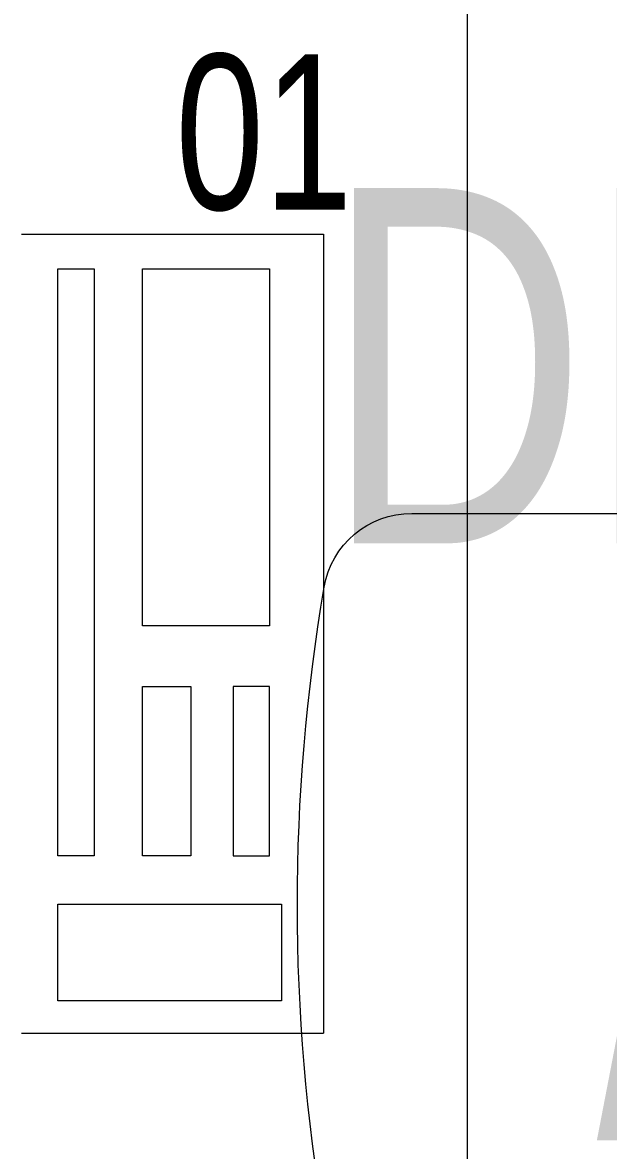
# Model space of a CAD drawing. Header units: millimetres. Extents: x -2143172 to 5255, y -610845 to 279739.
# Drawn here: x -1239822 to -1239492, y -16549 to -15914 of the extents above; entities that cross this region are included whole.
import ezdxf

# ---------------------------------------------------------------- set-up
doc = ezdxf.new("R2010")
doc.units = ezdxf.units.MM
doc.header["$LTSCALE"] = 30
doc.layers.get('0').update_dxf_attribs({"lineweight": 5})
for name, color, linetype, lineweight in [('72_EGR_BASE_TEXT', 7, 'Continuous', 5), ('72_EGR_EQP_TAG', 142, 'Continuous', 5), ('LOADING', 163, 'Continuous', 5)]:
    doc.layers.add(name, color=color, linetype=linetype, lineweight=lineweight)
doc.styles.add('X3G_ENTITY_257CFD', font='swisscl.ttf', dxfattribs={"height": 200})
doc.styles.add('X3G_ENTITY_9EC9', font='swisscl.ttf', dxfattribs={"height": 0.2})

# ---------------------------------------------------------------- blocks, each defined once
blk = doc.blocks.new('ITCWLS1-P')
for p, q in [((-0.17, 0.45), (0, 0.45)), ((0, 0.45), (0, 0)), ((-0.14957, 0.43047), (-0.12914, 0.43047)), ((-0.12914, 0.43047), (-0.12914, 0.40893)), ((-0.17, 0), (0, 0))]:
    blk.add_line(p, q)
blk.add_lwpolyline([(-0.12914, 0.40893), (-0.12914, 0.09996), (-0.14957, 0.09996), (-0.14957, 0.43047)])
for points in [[(-0.1019, 0.43047), (-0.03039, 0.43047), (-0.03039, 0.22944), (-0.1019, 0.22944)], [(-0.1019, 0.19536), (-0.07466, 0.19536), (-0.07466, 0.09996), (-0.1019, 0.09996)], [(-0.03039, 0.19536), (-0.05082, 0.19536), (-0.05082, 0.09996), (-0.03039, 0.09996)], [(-0.14957, 0.0727), (-0.02358, 0.0727), (-0.02358, 0.01818), (-0.14957, 0.01818)]]:
    blk.add_lwpolyline(points, close=True)
at = {"color": 250, "linetype": 'Continuous'}
for points in [[(-0.14957, 0.09997), (-0.14957, 0.09997), (-0.14957, 0.09997), (-0.14957, 0.09997), (-0.14957, 0.09997), (-0.14957, 0.09997), (-0.14957, 0.09997), (-0.14957, 0.09997), (-0.14957, 0.09997)], [(-0.14957, 0.09997), (-0.14957, 0.09997), (-0.14957, 0.09997), (-0.14957, 0.09997), (-0.14957, 0.09997), (-0.14957, 0.09997), (-0.14957, 0.09997), (-0.14957, 0.09997), (-0.14957, 0.09997), (-0.14957, 0.09997), (-0.14957, 0.09997), (-0.14957, 0.09997), (-0.14957, 0.09997), (-0.14957, 0.09997), (-0.14957, 0.09997), (-0.14957, 0.09997), (-0.14957, 0.09997), (-0.14957, 0.09997)], [(-0.14957, 0.09996), (-0.14957, 0.09996), (-0.14957, 0.09996), (-0.14957, 0.09996), (-0.14957, 0.09996), (-0.14957, 0.09996), (-0.14957, 0.09996), (-0.14957, 0.09996), (-0.14957, 0.09996), (-0.14957, 0.09996)], [(-0.14957, 0.09996), (-0.14957, 0.09996), (-0.14957, 0.09996), (-0.14957, 0.09996), (-0.14957, 0.09996), (-0.14957, 0.09996), (-0.14957, 0.09996)], [(-0.14957, 0.09997), (-0.14957, 0.09997), (-0.14957, 0.09997), (-0.14957, 0.09997), (-0.14957, 0.09997), (-0.14957, 0.09997), (-0.14957, 0.09997), (-0.14957, 0.09997), (-0.14957, 0.09997), (-0.14957, 0.09997)], [(-0.14957, 0.09997), (-0.14957, 0.09997), (-0.14957, 0.09997), (-0.14957, 0.09997), (-0.14957, 0.09997), (-0.14957, 0.09997), (-0.14957, 0.09997), (-0.14957, 0.09997), (-0.14957, 0.09997), (-0.14957, 0.09997), (-0.14957, 0.09997), (-0.14957, 0.09997), (-0.14957, 0.09997), (-0.14957, 0.09997), (-0.14957, 0.09997)], [(-0.14957, 0.09997), (-0.14957, 0.09997), (-0.14957, 0.09997), (-0.14957, 0.09997), (-0.14957, 0.09997), (-0.14957, 0.09997), (-0.14957, 0.09997), (-0.14957, 0.09997), (-0.14957, 0.09997), (-0.14957, 0.09997)], [(-0.14957, 0.09997), (-0.14957, 0.09997), (-0.14957, 0.09997), (-0.14957, 0.09997), (-0.14957, 0.09997), (-0.14957, 0.09997), (-0.14957, 0.09997), (-0.14957, 0.09997), (-0.14957, 0.09997), (-0.14957, 0.09997)], [(-0.14957, 0.09996), (-0.14957, 0.09996), (-0.14957, 0.09996), (-0.14957, 0.09996), (-0.14957, 0.09996), (-0.14957, 0.09996), (-0.14957, 0.09996), (-0.14957, 0.09996), (-0.14957, 0.09996), (-0.14957, 0.09996), (-0.14957, 0.09996), (-0.14957, 0.09996), (-0.14957, 0.09996), (-0.14957, 0.09996), (-0.14957, 0.09996), (-0.14957, 0.09996), (-0.14957, 0.09996), (-0.14957, 0.09996), (-0.14957, 0.09997), (-0.14957, 0.09997), (-0.14957, 0.09997), (-0.14957, 0.09997), (-0.14957, 0.09997), (-0.14957, 0.09997), (-0.14957, 0.09997), (-0.14957, 0.09997), (-0.14957, 0.09997), (-0.14957, 0.09997), (-0.14957, 0.09997), (-0.14957, 0.09997), (-0.14957, 0.09997), (-0.14957, 0.09997), (-0.14956, 0.09997), (-0.14956, 0.09997), (-0.14956, 0.09997), (-0.14956, 0.09996), (-0.14956, 0.09996), (-0.14956, 0.09996), (-0.14956, 0.09996), (-0.14956, 0.09996), (-0.14956, 0.09996), (-0.14956, 0.09996), (-0.14956, 0.09996), (-0.14956, 0.09996), (-0.14956, 0.09996), (-0.14956, 0.09996), (-0.14956, 0.09996), (-0.14956, 0.09996), (-0.14957, 0.09996), (-0.14957, 0.09996), (-0.14957, 0.09996), (-0.14957, 0.09996), (-0.14957, 0.09996), (-0.14957, 0.09996)], [(-0.14957, 0.09996), (-0.14957, 0.09996), (-0.14957, 0.09996), (-0.14957, 0.09996), (-0.14957, 0.09996), (-0.14957, 0.09996), (-0.14957, 0.09996), (-0.14957, 0.09996), (-0.14957, 0.09996), (-0.14957, 0.09996), (-0.14957, 0.09997), (-0.14957, 0.09997), (-0.14957, 0.09997), (-0.14957, 0.09996), (-0.14957, 0.09996), (-0.14957, 0.09996), (-0.14957, 0.09996), (-0.14957, 0.09996), (-0.14957, 0.09996), (-0.14957, 0.09997), (-0.14957, 0.09997), (-0.14957, 0.09997), (-0.14957, 0.09997), (-0.14957, 0.09997), (-0.14957, 0.09997), (-0.14957, 0.09997), (-0.14957, 0.09997), (-0.14957, 0.09997), (-0.14957, 0.09997), (-0.14957, 0.09997), (-0.14957, 0.09997), (-0.14957, 0.09997), (-0.14957, 0.09997), (-0.14957, 0.09997), (-0.14957, 0.09997), (-0.14957, 0.09997), (-0.14957, 0.09997), (-0.14957, 0.09997), (-0.14957, 0.09997), (-0.14957, 0.09997), (-0.14957, 0.09997), (-0.14957, 0.09997), (-0.14957, 0.09997), (-0.14957, 0.09997), (-0.14957, 0.09997), (-0.14957, 0.09997), (-0.14957, 0.09997), (-0.14957, 0.09997), (-0.14957, 0.09997), (-0.14957, 0.09997), (-0.14957, 0.09997), (-0.14957, 0.09997), (-0.14957, 0.09997), (-0.14957, 0.09997), (-0.14957, 0.09997), (-0.14957, 0.09997), (-0.14957, 0.09997), (-0.14957, 0.09997), (-0.14957, 0.09997), (-0.14957, 0.09997), (-0.14957, 0.09997), (-0.14957, 0.09997), (-0.14957, 0.09997), (-0.14957, 0.09997), (-0.14957, 0.09997), (-0.14957, 0.09997), (-0.14957, 0.09997), (-0.14957, 0.09997), (-0.14957, 0.09997), (-0.14957, 0.09997), (-0.14957, 0.09997), (-0.14957, 0.09997), (-0.14957, 0.09997), (-0.14957, 0.09997), (-0.14957, 0.09997), (-0.14957, 0.09997), (-0.14957, 0.09997), (-0.14957, 0.09997), (-0.14957, 0.09997), (-0.14957, 0.09997), (-0.14956, 0.09997), (-0.14957, 0.09997), (-0.14957, 0.09997), (-0.14957, 0.09997), (-0.14957, 0.09997), (-0.14956, 0.09997), (-0.14957, 0.09997), (-0.14957, 0.09997), (-0.14957, 0.09997), (-0.14957, 0.09997), (-0.14957, 0.09997), (-0.14957, 0.09997), (-0.14957, 0.09997), (-0.14957, 0.09997), (-0.14957, 0.09997), (-0.14957, 0.09997), (-0.14956, 0.09997), (-0.14957, 0.09996), (-0.14957, 0.09996), (-0.14957, 0.09996), (-0.14956, 0.09996), (-0.14957, 0.09996), (-0.14957, 0.09996), (-0.14957, 0.09996), (-0.14957, 0.09996), (-0.14957, 0.09996), (-0.14957, 0.09996), (-0.14957, 0.09996), (-0.14957, 0.09996), (-0.14957, 0.09996), (-0.14957, 0.09996)], [(-0.14957, 0.09996), (-0.14957, 0.09996), (-0.14957, 0.09996), (-0.14957, 0.09996), (-0.14957, 0.09996), (-0.14957, 0.09996), (-0.14957, 0.09996), (-0.14957, 0.09996)], [(-0.14957, 0.09996), (-0.14957, 0.09996), (-0.14957, 0.09996), (-0.14957, 0.09996), (-0.14957, 0.09996), (-0.14957, 0.09996), (-0.14957, 0.09996), (-0.14957, 0.09996), (-0.14957, 0.09996), (-0.14957, 0.09996), (-0.14957, 0.09996), (-0.14957, 0.09996), (-0.14957, 0.09996), (-0.14957, 0.09996), (-0.14957, 0.09996), (-0.14957, 0.09996), (-0.14957, 0.09996), (-0.14957, 0.09996), (-0.14957, 0.09996), (-0.14957, 0.09996), (-0.14957, 0.09996), (-0.14957, 0.09996), (-0.14957, 0.09996), (-0.14957, 0.09996), (-0.14957, 0.09996), (-0.14957, 0.09996), (-0.14957, 0.09996), (-0.14957, 0.09996), (-0.14957, 0.09996), (-0.14957, 0.09996), (-0.14957, 0.09996), (-0.14957, 0.09996), (-0.14957, 0.09996), (-0.14957, 0.09996), (-0.14957, 0.09996), (-0.14957, 0.09996), (-0.14957, 0.09996), (-0.14957, 0.09996), (-0.14957, 0.09996), (-0.14957, 0.09996), (-0.14957, 0.09996), (-0.14957, 0.09996), (-0.14957, 0.09996), (-0.14957, 0.09996), (-0.14957, 0.09996), (-0.14957, 0.09996), (-0.14957, 0.09996), (-0.14957, 0.09996), (-0.14956, 0.09996), (-0.14956, 0.09996), (-0.14956, 0.09996), (-0.14956, 0.09996), (-0.14957, 0.09996), (-0.14957, 0.09996), (-0.14957, 0.09996), (-0.14957, 0.09996), (-0.14957, 0.09996), (-0.14957, 0.09996), (-0.14956, 0.09996), (-0.14957, 0.09996), (-0.14957, 0.09996), (-0.14957, 0.09996), (-0.14957, 0.09996), (-0.14957, 0.09996), (-0.14957, 0.09996), (-0.14957, 0.09996), (-0.14957, 0.09996), (-0.14957, 0.09996), (-0.14957, 0.09996), (-0.14956, 0.09996), (-0.14956, 0.09996), (-0.14957, 0.09996), (-0.14957, 0.09996), (-0.14957, 0.09996), (-0.14957, 0.09996), (-0.14957, 0.09996), (-0.14957, 0.09996), (-0.14957, 0.09996), (-0.14957, 0.09996), (-0.14957, 0.09996), (-0.14957, 0.09996), (-0.14957, 0.09996), (-0.14957, 0.09996), (-0.14957, 0.09996), (-0.14957, 0.09996), (-0.14957, 0.09996), (-0.14957, 0.09996), (-0.14957, 0.09996), (-0.14957, 0.09996)], [(-0.14957, 0.09996), (-0.14957, 0.09996), (-0.14957, 0.09996), (-0.14957, 0.09996), (-0.14957, 0.09996), (-0.14957, 0.09996), (-0.14957, 0.09996), (-0.14957, 0.09996), (-0.14957, 0.09996), (-0.14957, 0.09996), (-0.14957, 0.09996), (-0.14957, 0.09996)], [(-0.14957, 0.09996), (-0.14957, 0.09996), (-0.14956, 0.09996), (-0.14956, 0.09996), (-0.14956, 0.09996), (-0.14956, 0.09996), (-0.14957, 0.09996)], [(-0.14957, 0.09996), (-0.14957, 0.09996), (-0.14957, 0.09996), (-0.14957, 0.09996), (-0.14957, 0.09996), (-0.14957, 0.09996), (-0.14957, 0.09996), (-0.14957, 0.09996), (-0.14957, 0.09996), (-0.14956, 0.09996), (-0.14956, 0.09996), (-0.14956, 0.09996), (-0.14956, 0.09996), (-0.14956, 0.09996), (-0.14956, 0.09996), (-0.14956, 0.09996), (-0.14957, 0.09996)]]:
    blk.add_lwpolyline(points, dxfattribs=at)
for points in [[(-0.14956, 0.09996), (-0.14956, 0.09996), (-0.14956, 0.09996), (-0.14956, 0.09996), (-0.14956, 0.09996), (-0.14956, 0.09996), (-0.14956, 0.09996), (-0.14956, 0.09996), (-0.14957, 0.09996), (-0.14957, 0.09996), (-0.14957, 0.09996), (-0.14957, 0.09996), (-0.14957, 0.09996), (-0.14957, 0.09996), (-0.14957, 0.09996), (-0.14957, 0.09996), (-0.14957, 0.09996), (-0.14957, 0.09996), (-0.14957, 0.09996), (-0.14957, 0.09996), (-0.14957, 0.09996), (-0.14957, 0.09996), (-0.14957, 0.09996), (-0.14957, 0.09996), (-0.14957, 0.09996), (-0.14957, 0.09996), (-0.14957, 0.09996), (-0.14957, 0.09996), (-0.14957, 0.09996), (-0.14957, 0.09996), (-0.14957, 0.09996), (-0.14957, 0.09996), (-0.14957, 0.09996), (-0.14957, 0.09996), (-0.14957, 0.09996), (-0.14957, 0.09996), (-0.14957, 0.09996), (-0.14957, 0.09996), (-0.14957, 0.09996), (-0.14957, 0.09996), (-0.14957, 0.09996), (-0.14957, 0.09996), (-0.14957, 0.09996), (-0.14957, 0.09996), (-0.14957, 0.09996), (-0.14957, 0.09996), (-0.14957, 0.09996), (-0.14957, 0.09996), (-0.14957, 0.09996), (-0.14957, 0.09996), (-0.14957, 0.09996), (-0.14957, 0.09996), (-0.14957, 0.09996), (-0.14957, 0.09996), (-0.14957, 0.09996), (-0.14957, 0.09996), (-0.14957, 0.09996), (-0.14956, 0.09996), (-0.14956, 0.09996), (-0.14956, 0.09996), (-0.14956, 0.09996), (-0.14956, 0.09996), (-0.14956, 0.09996), (-0.14956, 0.09996), (-0.14956, 0.09996), (-0.14956, 0.09996), (-0.14956, 0.09996), (-0.14956, 0.09996), (-0.14956, 0.09996), (-0.14956, 0.09996), (-0.14956, 0.09996), (-0.14956, 0.09996), (-0.14956, 0.09996), (-0.14956, 0.09996), (-0.14956, 0.09996), (-0.14956, 0.09996), (-0.14956, 0.09996), (-0.14956, 0.09996), (-0.14956, 0.09996), (-0.14956, 0.09996), (-0.14956, 0.09996), (-0.14956, 0.09996), (-0.14956, 0.09996), (-0.14956, 0.09996), (-0.14956, 0.09996), (-0.14956, 0.09996), (-0.14956, 0.09996), (-0.14956, 0.09996), (-0.14956, 0.09996), (-0.14957, 0.09996), (-0.14957, 0.09996), (-0.14957, 0.09996), (-0.14957, 0.09996), (-0.14957, 0.09996), (-0.14957, 0.09996), (-0.14957, 0.09996), (-0.14957, 0.09996), (-0.14957, 0.09996), (-0.14957, 0.09996), (-0.14957, 0.09996), (-0.14957, 0.09996), (-0.14957, 0.09996), (-0.14957, 0.09996), (-0.14957, 0.09996), (-0.14957, 0.09996), (-0.14957, 0.09996), (-0.14957, 0.09996), (-0.14957, 0.09996), (-0.14957, 0.09996), (-0.14957, 0.09996), (-0.14957, 0.09996), (-0.14957, 0.09996), (-0.14957, 0.09996), (-0.14957, 0.09996), (-0.14957, 0.09996), (-0.14957, 0.09996), (-0.14957, 0.09996), (-0.14957, 0.09996), (-0.14957, 0.09996), (-0.14957, 0.09996), (-0.14957, 0.09996), (-0.14957, 0.09996), (-0.14957, 0.09996), (-0.14957, 0.09996), (-0.14957, 0.09996), (-0.14957, 0.09996), (-0.14957, 0.09996), (-0.14957, 0.09996), (-0.14957, 0.09996), (-0.14957, 0.09996), (-0.14957, 0.09996), (-0.14957, 0.09996), (-0.14957, 0.09996), (-0.14957, 0.09996), (-0.14957, 0.09996), (-0.14957, 0.09996), (-0.14957, 0.09996), (-0.14957, 0.09996), (-0.14957, 0.09996), (-0.14957, 0.09996), (-0.14957, 0.09996), (-0.14957, 0.09996), (-0.14957, 0.09996), (-0.14957, 0.09996), (-0.14957, 0.09996), (-0.14957, 0.09996), (-0.14957, 0.09996), (-0.14957, 0.09996), (-0.14957, 0.09996), (-0.14957, 0.09996), (-0.14957, 0.09996), (-0.14957, 0.09996), (-0.14957, 0.09996), (-0.14957, 0.09996), (-0.14956, 0.09996), (-0.14956, 0.09996), (-0.14956, 0.09996), (-0.14956, 0.09996), (-0.14956, 0.09996), (-0.14956, 0.09996), (-0.14956, 0.09996), (-0.14956, 0.09996), (-0.14956, 0.09996), (-0.14956, 0.09996), (-0.14956, 0.09996), (-0.14956, 0.09996), (-0.14956, 0.09996), (-0.14956, 0.09996), (-0.14956, 0.09996), (-0.14956, 0.09996), (-0.14956, 0.09996), (-0.14956, 0.09996), (-0.14956, 0.09996), (-0.14956, 0.09996), (-0.14956, 0.09996), (-0.14956, 0.09996), (-0.14956, 0.09996), (-0.14956, 0.09996), (-0.14956, 0.09996), (-0.14956, 0.09996), (-0.14956, 0.09996), (-0.14956, 0.09996), (-0.14956, 0.09996), (-0.14956, 0.09996), (-0.14956, 0.09996), (-0.14956, 0.09996), (-0.14956, 0.09996), (-0.14956, 0.09996), (-0.14956, 0.09996), (-0.14956, 0.09996), (-0.14956, 0.09996), (-0.14956, 0.09996), (-0.14956, 0.09996), (-0.14956, 0.09996), (-0.14956, 0.09996), (-0.14956, 0.09996), (-0.14956, 0.09996), (-0.14956, 0.09996), (-0.14956, 0.09996), (-0.14956, 0.09996), (-0.14956, 0.09996), (-0.14957, 0.09996), (-0.14957, 0.09996), (-0.14957, 0.09996), (-0.14957, 0.09996), (-0.14957, 0.09996), (-0.14957, 0.09996), (-0.14957, 0.09996), (-0.14957, 0.09996), (-0.14957, 0.09996), (-0.14957, 0.09996), (-0.14957, 0.09996), (-0.14957, 0.09996), (-0.14957, 0.09996), (-0.14957, 0.09996), (-0.14957, 0.09996), (-0.14957, 0.09996), (-0.14957, 0.09996), (-0.14957, 0.09996), (-0.14957, 0.09996), (-0.14957, 0.09996), (-0.14957, 0.09996), (-0.14957, 0.09996), (-0.14957, 0.09996), (-0.14957, 0.09996), (-0.14957, 0.09996), (-0.14957, 0.09996), (-0.14957, 0.09996), (-0.14957, 0.09996), (-0.14957, 0.09996), (-0.14957, 0.09996), (-0.14957, 0.09996), (-0.14957, 0.09996), (-0.14957, 0.09996), (-0.14957, 0.09996), (-0.14956, 0.09996), (-0.14956, 0.09996), (-0.14956, 0.09996), (-0.14956, 0.09996), (-0.14956, 0.09996), (-0.14956, 0.09996), (-0.14956, 0.09996), (-0.14956, 0.09996), (-0.14956, 0.09996), (-0.14956, 0.09996), (-0.14956, 0.09996), (-0.14956, 0.09996), (-0.14956, 0.09996), (-0.14956, 0.09996), (-0.14956, 0.09996), (-0.14956, 0.09996), (-0.14956, 0.09996), (-0.14956, 0.09996), (-0.14956, 0.09996), (-0.14956, 0.09996), (-0.14956, 0.09996), (-0.14956, 0.09996), (-0.14956, 0.09996), (-0.14956, 0.09996), (-0.14956, 0.09996), (-0.14956, 0.09996), (-0.14956, 0.09996), (-0.14956, 0.09996), (-0.14956, 0.09996), (-0.14956, 0.09996), (-0.14956, 0.09996), (-0.14956, 0.09996), (-0.14956, 0.09996), (-0.14956, 0.09996), (-0.14956, 0.09996), (-0.14956, 0.09996), (-0.14956, 0.09996), (-0.14956, 0.09996), (-0.14956, 0.09996), (-0.14956, 0.09996), (-0.14956, 0.09996), (-0.14956, 0.09996)], [(-0.14957, 0.09996), (-0.14957, 0.09996), (-0.14957, 0.09996), (-0.14957, 0.09996), (-0.14957, 0.09996), (-0.14957, 0.09996), (-0.14957, 0.09996), (-0.14957, 0.09996), (-0.14957, 0.09996), (-0.14957, 0.09996), (-0.14957, 0.09996), (-0.14957, 0.09996), (-0.14957, 0.09996), (-0.14957, 0.09996), (-0.14957, 0.09996), (-0.14957, 0.09996), (-0.14957, 0.09996), (-0.14957, 0.09996), (-0.14957, 0.09996), (-0.14957, 0.09996), (-0.14957, 0.09996), (-0.14957, 0.09996), (-0.14957, 0.09996), (-0.14957, 0.09996), (-0.14957, 0.09996), (-0.14957, 0.09996), (-0.14957, 0.09996), (-0.14957, 0.09996), (-0.14957, 0.09996), (-0.14957, 0.09996), (-0.14957, 0.09996), (-0.14957, 0.09996), (-0.14957, 0.09996), (-0.14957, 0.09996), (-0.14957, 0.09996), (-0.14957, 0.09996), (-0.14957, 0.09996), (-0.14957, 0.09996), (-0.14957, 0.09996), (-0.14957, 0.09996), (-0.14957, 0.09996), (-0.14957, 0.09996), (-0.14957, 0.09996), (-0.14957, 0.09996), (-0.14957, 0.09996), (-0.14957, 0.09996), (-0.14957, 0.09996), (-0.14957, 0.09996), (-0.14957, 0.09996), (-0.14957, 0.09996), (-0.14957, 0.09996), (-0.14957, 0.09996), (-0.14957, 0.09996), (-0.14957, 0.09996), (-0.14957, 0.09996), (-0.14957, 0.09996), (-0.14957, 0.09996), (-0.14957, 0.09996), (-0.14957, 0.09996), (-0.14957, 0.09996), (-0.14957, 0.09996), (-0.14957, 0.09996), (-0.14957, 0.09996), (-0.14957, 0.09996), (-0.14957, 0.09996), (-0.14957, 0.09996), (-0.14957, 0.09996), (-0.14957, 0.09996), (-0.14957, 0.09996), (-0.14957, 0.09996), (-0.14957, 0.09996), (-0.14957, 0.09996), (-0.14957, 0.09996), (-0.14957, 0.09996), (-0.14957, 0.09996), (-0.14957, 0.09996), (-0.14957, 0.09996), (-0.14957, 0.09996), (-0.14957, 0.09996), (-0.14957, 0.09996), (-0.14957, 0.09996), (-0.14957, 0.09996), (-0.14957, 0.09996), (-0.14957, 0.09996), (-0.14957, 0.09996), (-0.14957, 0.09996), (-0.14957, 0.09996), (-0.14957, 0.09996), (-0.14957, 0.09996), (-0.14957, 0.09996), (-0.14957, 0.09996), (-0.14957, 0.09996), (-0.14957, 0.09996), (-0.14957, 0.09996), (-0.14957, 0.09996), (-0.14957, 0.09996), (-0.14957, 0.09996), (-0.14957, 0.09996), (-0.14957, 0.09996), (-0.14957, 0.09996), (-0.14957, 0.09996), (-0.14957, 0.09996), (-0.14957, 0.09996), (-0.14957, 0.09996), (-0.14957, 0.09996), (-0.14957, 0.09996), (-0.14957, 0.09996), (-0.14957, 0.09996), (-0.14957, 0.09996), (-0.14957, 0.09996), (-0.14957, 0.09996), (-0.14957, 0.09996), (-0.14957, 0.09996), (-0.14957, 0.09996), (-0.14957, 0.09996), (-0.14957, 0.09996), (-0.14957, 0.09996), (-0.14957, 0.09996), (-0.14957, 0.09996), (-0.14957, 0.09996), (-0.14957, 0.09996), (-0.14957, 0.09996), (-0.14957, 0.09996), (-0.14957, 0.09996), (-0.14957, 0.09996), (-0.14957, 0.09996), (-0.14957, 0.09996), (-0.14957, 0.09996), (-0.14957, 0.09996), (-0.14957, 0.09996), (-0.14957, 0.09996), (-0.14957, 0.09996), (-0.14957, 0.09996), (-0.14957, 0.09996), (-0.14957, 0.09996), (-0.14957, 0.09996), (-0.14957, 0.09996), (-0.14957, 0.09996), (-0.14957, 0.09996), (-0.14957, 0.09996), (-0.14957, 0.09996), (-0.14957, 0.09996), (-0.14957, 0.09996), (-0.14957, 0.09996), (-0.14957, 0.09996), (-0.14957, 0.09996), (-0.14957, 0.09996), (-0.14957, 0.09996), (-0.14957, 0.09996), (-0.14957, 0.09996), (-0.14957, 0.09996), (-0.14957, 0.09996), (-0.14957, 0.09996), (-0.14957, 0.09996), (-0.14957, 0.09996), (-0.14957, 0.09996), (-0.14957, 0.09996), (-0.14957, 0.09996), (-0.14957, 0.09996), (-0.14957, 0.09996), (-0.14957, 0.09996), (-0.14957, 0.09996), (-0.14957, 0.09996), (-0.14957, 0.09996), (-0.14957, 0.09996), (-0.14957, 0.09996), (-0.14957, 0.09996), (-0.14957, 0.09996), (-0.14957, 0.09996), (-0.14957, 0.09996), (-0.14957, 0.09996), (-0.14957, 0.09996), (-0.14957, 0.09996), (-0.14957, 0.09996), (-0.14957, 0.09996), (-0.14957, 0.09996), (-0.14957, 0.09996), (-0.14957, 0.09996), (-0.14957, 0.09996), (-0.14957, 0.09996), (-0.14957, 0.09996), (-0.14957, 0.09996), (-0.14957, 0.09996), (-0.14957, 0.09996), (-0.14957, 0.09996), (-0.14957, 0.09996), (-0.14957, 0.09996), (-0.14957, 0.09996), (-0.14957, 0.09996), (-0.14957, 0.09996), (-0.14957, 0.09996), (-0.14957, 0.09996), (-0.14957, 0.09996), (-0.14957, 0.09996), (-0.14957, 0.09996), (-0.14957, 0.09996), (-0.14957, 0.09996), (-0.14957, 0.09996), (-0.14957, 0.09996), (-0.14957, 0.09996), (-0.14957, 0.09996), (-0.14957, 0.09996), (-0.14957, 0.09996), (-0.14957, 0.09996), (-0.14957, 0.09996), (-0.14957, 0.09996), (-0.14957, 0.09996), (-0.14957, 0.09996), (-0.14957, 0.09996), (-0.14957, 0.09996), (-0.14957, 0.09996), (-0.14957, 0.09996), (-0.14957, 0.09996), (-0.14957, 0.09996)], [(-0.14957, 0.09996), (-0.14957, 0.09996), (-0.14957, 0.09996), (-0.14957, 0.09996), (-0.14957, 0.09996), (-0.14957, 0.09996), (-0.14957, 0.09996), (-0.14957, 0.09996), (-0.14957, 0.09996), (-0.14957, 0.09996), (-0.14957, 0.09996), (-0.14957, 0.09996), (-0.14957, 0.09996), (-0.14957, 0.09996), (-0.14957, 0.09996), (-0.14957, 0.09996), (-0.14957, 0.09996), (-0.14957, 0.09996), (-0.14957, 0.09996), (-0.14957, 0.09996), (-0.14957, 0.09996), (-0.14957, 0.09996), (-0.14957, 0.09996), (-0.14957, 0.09996), (-0.14957, 0.09996), (-0.14957, 0.09996), (-0.14957, 0.09996), (-0.14957, 0.09996), (-0.14957, 0.09996), (-0.14957, 0.09996), (-0.14957, 0.09996), (-0.14957, 0.09996), (-0.14957, 0.09996), (-0.14957, 0.09996), (-0.14957, 0.09996), (-0.14957, 0.09996), (-0.14957, 0.09996), (-0.14957, 0.09996), (-0.14957, 0.09996), (-0.14957, 0.09996), (-0.14957, 0.09996), (-0.14957, 0.09996), (-0.14957, 0.09996), (-0.14957, 0.09996), (-0.14957, 0.09996), (-0.14957, 0.09996), (-0.14957, 0.09996), (-0.14957, 0.09996), (-0.14957, 0.09996), (-0.14957, 0.09996), (-0.14957, 0.09996), (-0.14957, 0.09996), (-0.14957, 0.09996), (-0.14957, 0.09996), (-0.14957, 0.09996), (-0.14957, 0.09996), (-0.14957, 0.09996), (-0.14957, 0.09996), (-0.14957, 0.09996), (-0.14957, 0.09996), (-0.14957, 0.09996), (-0.14957, 0.09996), (-0.14957, 0.09996), (-0.14957, 0.09996), (-0.14957, 0.09996), (-0.14957, 0.09996), (-0.14957, 0.09996), (-0.14957, 0.09996), (-0.14957, 0.09996), (-0.14957, 0.09996), (-0.14957, 0.09996), (-0.14957, 0.09996), (-0.14957, 0.09996), (-0.14957, 0.09996), (-0.14957, 0.09996), (-0.14957, 0.09996), (-0.14957, 0.09996), (-0.14957, 0.09996), (-0.14957, 0.09996), (-0.14957, 0.09996), (-0.14957, 0.09996), (-0.14957, 0.09996), (-0.14957, 0.09996), (-0.14957, 0.09996), (-0.14957, 0.09996), (-0.14957, 0.09996), (-0.14957, 0.09996), (-0.14957, 0.09996), (-0.14957, 0.09996), (-0.14957, 0.09996), (-0.14957, 0.09996), (-0.14957, 0.09996), (-0.14957, 0.09996), (-0.14957, 0.09996), (-0.14957, 0.09996), (-0.14957, 0.09996), (-0.14957, 0.09996), (-0.14957, 0.09996), (-0.14957, 0.09996), (-0.14957, 0.09996), (-0.14957, 0.09996), (-0.14957, 0.09996), (-0.14957, 0.09996), (-0.14957, 0.09996), (-0.14957, 0.09996), (-0.14957, 0.09996), (-0.14957, 0.09996), (-0.14957, 0.09996), (-0.14957, 0.09996), (-0.14957, 0.09996), (-0.14957, 0.09996), (-0.14957, 0.09996), (-0.14957, 0.09996), (-0.14957, 0.09996), (-0.14957, 0.09996), (-0.14957, 0.09996), (-0.14957, 0.09996), (-0.14957, 0.09996), (-0.14957, 0.09996), (-0.14957, 0.09996), (-0.14957, 0.09996), (-0.14957, 0.09996), (-0.14957, 0.09996), (-0.14957, 0.09996), (-0.14957, 0.09996), (-0.14957, 0.09996), (-0.14957, 0.09996), (-0.14957, 0.09996), (-0.14957, 0.09996), (-0.14957, 0.09996), (-0.14957, 0.09996), (-0.14957, 0.09996), (-0.14957, 0.09996), (-0.14957, 0.09996), (-0.14957, 0.09996), (-0.14957, 0.09996), (-0.14957, 0.09996), (-0.14957, 0.09996), (-0.14957, 0.09996), (-0.14957, 0.09996), (-0.14957, 0.09996), (-0.14957, 0.09996), (-0.14957, 0.09996), (-0.14957, 0.09996), (-0.14957, 0.09996), (-0.14957, 0.09996), (-0.14957, 0.09996), (-0.14957, 0.09996), (-0.14957, 0.09996), (-0.14957, 0.09996), (-0.14957, 0.09996), (-0.14957, 0.09996), (-0.14957, 0.09996), (-0.14957, 0.09996), (-0.14957, 0.09996), (-0.14957, 0.09996), (-0.14957, 0.09996), (-0.14957, 0.09996), (-0.14957, 0.09996), (-0.14957, 0.09996), (-0.14957, 0.09996), (-0.14957, 0.09996), (-0.14957, 0.09996), (-0.14957, 0.09996), (-0.14957, 0.09996), (-0.14957, 0.09996), (-0.14957, 0.09996), (-0.14957, 0.09996), (-0.14957, 0.09996), (-0.14957, 0.09996), (-0.14957, 0.09996), (-0.14957, 0.09996), (-0.14957, 0.09996), (-0.14957, 0.09996), (-0.14957, 0.09996), (-0.14957, 0.09996), (-0.14957, 0.09996), (-0.14957, 0.09996), (-0.14957, 0.09996), (-0.14957, 0.09996), (-0.14957, 0.09996), (-0.14957, 0.09996), (-0.14957, 0.09996), (-0.14957, 0.09996), (-0.14957, 0.09996), (-0.14957, 0.09996), (-0.14957, 0.09996), (-0.14957, 0.09996), (-0.14957, 0.09996), (-0.14957, 0.09996), (-0.14957, 0.09996), (-0.14957, 0.09996), (-0.14957, 0.09996), (-0.14957, 0.09996), (-0.14957, 0.09996), (-0.14957, 0.09996), (-0.14957, 0.09996), (-0.14957, 0.09996), (-0.14957, 0.09996), (-0.14957, 0.09996), (-0.14957, 0.09996), (-0.14957, 0.09996), (-0.14957, 0.09996), (-0.14957, 0.09996), (-0.14957, 0.09996), (-0.14957, 0.09996), (-0.14957, 0.09996), (-0.14957, 0.09996), (-0.14957, 0.09996), (-0.14957, 0.09996), (-0.14957, 0.09996), (-0.14957, 0.09996), (-0.14957, 0.09996), (-0.14957, 0.09996), (-0.14957, 0.09996), (-0.14957, 0.09996), (-0.14957, 0.09996), (-0.14957, 0.09996), (-0.14957, 0.09996)]]:
    blk.add_lwpolyline(points, close=True, dxfattribs=at)
blk = doc.blocks.new('GF21018-P')
at = {"color": 0}
blk.add_line((-0.2207, 0.47563), (-0.2207, 0.0675), dxfattribs=at)
for centre, radius, start, end in [((-0.0001, -0.52948), 1.06948, 80.36712, 99.63288), ((-0.1707, 0.47563), 0.05, 99.63288, 180)]:
    blk.add_arc(centre, radius, start, end, dxfattribs=at)

msp = doc.modelspace()

# ---------------------------------------------------------------- linework, layer by layer
at = {"layer": 'LOADING'}
msp.add_line((-1239571.31, -15184.73, -0.1), (-1239571.31, -17085.63, -0.1), dxfattribs=at)

# ---------------------------------------------------------------- block references
at = {"layer": 'LOADING', "extrusion": (8.01373e-06, 1.93988e-16, 1), "xscale": 1000.000000000013, "yscale": 1000.000000000013, "zscale": 1000.000000000013}
msp.add_blockref('ITCWLS1-P', (-1239652.11, -16483.26, -10.04), dxfattribs=at)
at = {"layer": 'LOADING', "extrusion": (7.77426e-06, 2.24021e-05, 1), "xscale": -1000, "yscale": 1000.000000000001, "zscale": 1000, "rotation": 90.00141075505213}
msp.add_blockref('GF21018-P', (-1239126.83, -16411.16, -10.1), dxfattribs=at)

# ---------------------------------------------------------------- texts
at = {"layer": '72_EGR_BASE_TEXT', "insert": (-1238416.14, -16007.34), "char_height": 200, "width": 3270.3302, "attachment_point": 2, "style": 'X3G_ENTITY_9EC9'}
msp.add_mtext('DENTAL CONSULTATION /EXAMINATION ROOM', dxfattribs=at)
at = {"layer": '72_EGR_EQP_TAG', "insert": (-1239685.62, -15931.92, -0.11), "char_height": 87.473, "attachment_point": 2, "style": 'X3G_ENTITY_257CFD'}
msp.add_mtext('01', dxfattribs=at)

doc.saveas('drawing.dxf')
